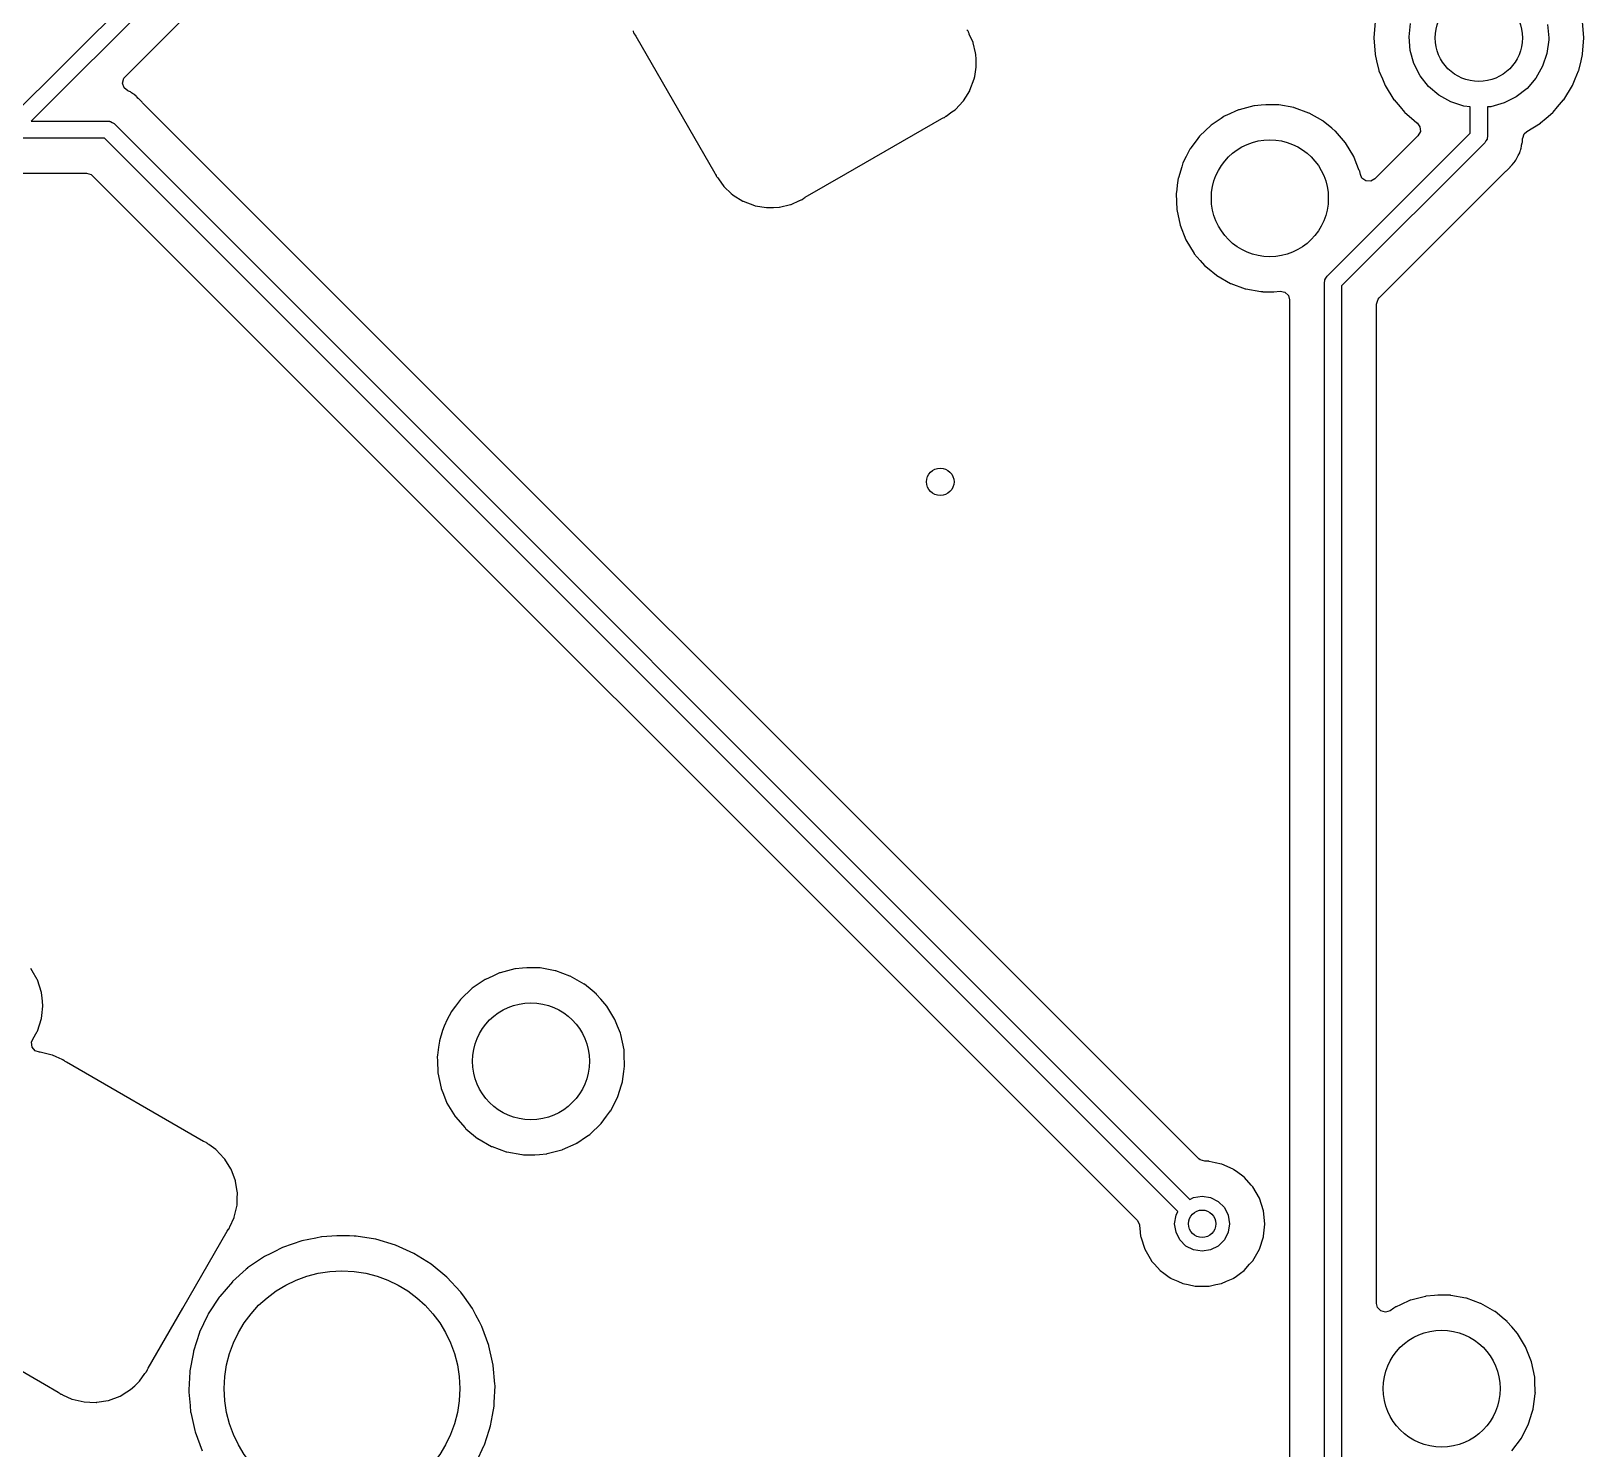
# Model space of a CAD drawing. Extents: x 189 to 319, y -167 to -61.
# Drawn here: x 261.73 to 284.32, y -149.96 to -129.33 of the extents above; entities that cross this region are included whole.
import ezdxf

# ---------------------------------------------------------------- set-up
doc = ezdxf.new("R2010")
doc.units = 0
doc.layers.add('BLACK', color=7, linetype='CONTINUOUS')

msp = doc.modelspace()

# ---------------------------------------------------------------- linework, layer by layer
at = {"layer": 'BLACK', "linetype": 'CONTINUOUS'}
for p, q in [((261.376, -130.641), (264.035, -127.982)), ((264.248, -128.122), (261.729, -130.641)), ((263.094, -129.995), (264.552, -128.537)), ((281.281, -129.191), (281.262, -129.43)), ((281.775, -129.416), (281.797, -129.219)), ((283.788, -129.233), (283.807, -129.43)), ((284.32, -129.43), (284.301, -129.191)), ((270.482, -129.326), (270.485, -129.334)), ((270.485, -129.334), (270.492, -129.352)), ((270.492, -129.352), (270.492, -129.352)), ((270.492, -129.352), (270.493, -129.356)), ((270.493, -129.356), (270.5, -129.367)), ((270.5, -129.367), (270.503, -129.371)), ((270.503, -129.371), (270.503, -129.371)), ((270.503, -129.371), (270.517, -129.389)), ((270.517, -129.389), (270.527, -129.404)), ((270.527, -129.404), (271.677, -131.397)), ((275.36, -129.333), (275.343, -129.311)), ((275.366, -129.344), (275.36, -129.333)), ((275.368, -129.348), (275.366, -129.344)), ((275.374, -129.366), (275.368, -129.348)), ((275.368, -129.348), (275.368, -129.348)), ((275.377, -129.374), (275.374, -129.366)), ((275.433, -129.496), (275.377, -129.374)), ((281.262, -129.43), (281.281, -129.669)), ((281.792, -129.614), (281.775, -129.416)), ((283.807, -129.458), (283.782, -129.655)), ((283.807, -129.43), (283.807, -129.458)), ((284.301, -129.669), (284.32, -129.43)), ((275.434, -129.502), (275.433, -129.496)), ((275.468, -129.647), (275.434, -129.502)), ((275.434, -129.502), (275.434, -129.502)), ((275.473, -129.67), (275.468, -129.647)), ((275.476, -129.738), (275.473, -129.67)), ((281.281, -129.669), (281.282, -129.674)), ((281.282, -129.674), (281.282, -129.674)), ((281.282, -129.674), (281.303, -129.764)), ((281.846, -129.804), (281.792, -129.614)), ((283.782, -129.655), (283.719, -129.843)), ((284.278, -129.764), (284.3, -129.674)), ((284.3, -129.674), (284.301, -129.669)), ((284.3, -129.674), (284.3, -129.674)), ((275.456, -129.993), (275.478, -129.855)), ((275.479, -129.831), (275.476, -129.738)), ((275.478, -129.855), (275.479, -129.849)), ((275.478, -129.855), (275.478, -129.855)), ((275.479, -129.849), (275.479, -129.831)), ((281.303, -129.764), (281.337, -129.903)), ((281.337, -129.903), (281.338, -129.907)), ((281.338, -129.907), (281.338, -129.907)), ((281.338, -129.907), (281.387, -130.025)), ((281.937, -129.981), (281.846, -129.804)), ((283.719, -129.843), (283.621, -130.016)), ((284.194, -130.025), (284.243, -129.907)), ((284.243, -129.907), (284.245, -129.903)), ((284.243, -129.907), (284.243, -129.907)), ((284.245, -129.903), (284.278, -129.764)), ((263.057, -130.087), (263.076, -130.018)), ((263.079, -130.155), (263.057, -130.087)), ((263.076, -130.018), (263.094, -129.995)), ((275.387, -130.193), (275.45, -130.025)), ((275.45, -130.025), (275.456, -129.993)), ((281.387, -130.025), (281.428, -130.124)), ((281.428, -130.124), (281.554, -130.329)), ((282.06, -130.136), (281.937, -129.981)), ((282.211, -130.264), (282.06, -130.136)), ((283.621, -130.016), (283.492, -130.166)), ((284.028, -130.329), (284.153, -130.124)), ((284.153, -130.124), (284.194, -130.025)), ((263.133, -130.2), (263.079, -130.155)), ((263.144, -130.205), (263.133, -130.2)), ((263.171, -130.216), (263.144, -130.205)), ((263.187, -130.228), (263.171, -130.216)), ((263.187, -130.229), (263.187, -130.228)), ((263.204, -130.24), (263.187, -130.229)), ((263.214, -130.246), (263.204, -130.24)), ((263.221, -130.249), (263.214, -130.246)), ((263.214, -130.246), (263.214, -130.246)), ((263.227, -130.255), (263.221, -130.249)), ((263.254, -130.28), (263.227, -130.255)), ((263.263, -130.287), (263.254, -130.28)), ((263.266, -130.29), (263.263, -130.287)), ((263.286, -130.31), (263.266, -130.29)), ((263.288, -130.312), (263.286, -130.31)), ((263.338, -130.359), (263.288, -130.312)), ((263.342, -130.365), (263.338, -130.359)), ((275.175, -130.471), (275.289, -130.349)), ((275.289, -130.349), (275.293, -130.345)), ((275.289, -130.349), (275.289, -130.349)), ((275.293, -130.345), (275.325, -130.293)), ((275.325, -130.293), (275.384, -130.198)), ((275.384, -130.198), (275.387, -130.193)), ((275.384, -130.198), (275.384, -130.198)), ((281.554, -130.329), (281.557, -130.333)), ((281.557, -130.333), (281.557, -130.333)), ((281.557, -130.333), (281.644, -130.435)), ((282.384, -130.361), (282.211, -130.264)), ((282.573, -130.422), (282.384, -130.361)), ((283.335, -130.288), (283.158, -130.377)), ((283.492, -130.166), (283.335, -130.288)), ((283.937, -130.435), (284.025, -130.333)), ((284.025, -130.333), (284.028, -130.329)), ((284.025, -130.333), (284.025, -130.333)), ((263.35, -130.374), (263.342, -130.365)), ((278.715, -145.74), (263.35, -130.374)), ((274.996, -130.593), (275.01, -130.588)), ((275.01, -130.588), (275.015, -130.586)), ((275.01, -130.588), (275.01, -130.588)), ((275.015, -130.586), (275.019, -130.584)), ((275.019, -130.584), (275.021, -130.582)), ((275.019, -130.584), (275.019, -130.584)), ((275.021, -130.582), (275.026, -130.58)), ((275.021, -130.582), (275.021, -130.582)), ((275.026, -130.58), (275.033, -130.574)), ((275.033, -130.574), (275.038, -130.57)), ((275.038, -130.57), (275.043, -130.567)), ((275.043, -130.567), (275.125, -130.508)), ((275.125, -130.508), (275.17, -130.475)), ((275.17, -130.475), (275.175, -130.471)), ((275.175, -130.471), (275.175, -130.471)), ((279.082, -130.574), (279.04, -130.602)), ((279.086, -130.571), (279.082, -130.574)), ((279.082, -130.574), (279.082, -130.574)), ((279.125, -130.553), (279.086, -130.571)), ((279.292, -130.478), (279.125, -130.553)), ((279.297, -130.476), (279.292, -130.478)), ((279.292, -130.478), (279.292, -130.478)), ((279.302, -130.475), (279.297, -130.476)), ((279.515, -130.42), (279.302, -130.475)), ((279.302, -130.475), (279.302, -130.475)), ((279.52, -130.418), (279.515, -130.42)), ((279.515, -130.42), (279.515, -130.42)), ((279.525, -130.418), (279.52, -130.418)), ((279.625, -130.409), (279.525, -130.418)), ((279.525, -130.418), (279.525, -130.418)), ((279.692, -130.404), (279.625, -130.409)), ((279.854, -130.404), (279.692, -130.404)), ((279.856, -130.404), (279.854, -130.404)), ((279.861, -130.404), (279.856, -130.404)), ((279.856, -130.404), (279.856, -130.404)), ((279.878, -130.405), (279.861, -130.404)), ((279.882, -130.406), (279.878, -130.405)), ((280.1, -130.445), (279.882, -130.406)), ((279.882, -130.406), (279.882, -130.406)), ((280.105, -130.446), (280.1, -130.445)), ((280.1, -130.445), (280.1, -130.445)), ((280.11, -130.448), (280.105, -130.446)), ((280.317, -130.523), (280.11, -130.448)), ((280.11, -130.448), (280.11, -130.448)), ((280.322, -130.525), (280.317, -130.523)), ((280.317, -130.523), (280.317, -130.523)), ((280.523, -130.639), (280.322, -130.525)), ((281.644, -130.435), (281.71, -130.511)), ((281.71, -130.511), (281.713, -130.515)), ((281.713, -130.515), (281.81, -130.597)), ((282.666, -130.434), (282.573, -130.422)), ((282.666, -130.815), (282.666, -130.434)), ((282.967, -130.431), (282.916, -130.435)), ((282.916, -130.435), (282.916, -130.867)), ((283.158, -130.377), (282.967, -130.431)), ((283.772, -130.597), (283.868, -130.515)), ((283.868, -130.515), (283.872, -130.511)), ((283.872, -130.511), (283.937, -130.435)), ((261.729, -130.641), (262.846, -130.641)), ((262.846, -130.641), (262.868, -130.644)), ((262.868, -130.644), (262.873, -130.644)), ((262.873, -130.644), (262.875, -130.645)), ((262.875, -130.645), (262.882, -130.646)), ((262.882, -130.646), (262.907, -130.663)), ((262.907, -130.663), (262.934, -130.678)), ((262.934, -130.678), (278.588, -146.332)), ((273.58, -131.409), (274.977, -130.602)), ((274.977, -130.602), (274.996, -130.593)), ((278.895, -130.7), (278.728, -130.859)), ((279.04, -130.602), (278.895, -130.7)), ((280.527, -130.642), (280.523, -130.639)), ((280.651, -130.744), (280.527, -130.642)), ((280.527, -130.642), (280.527, -130.642)), ((280.582, -132.899), (282.666, -130.815)), ((280.701, -130.785), (280.651, -130.744)), ((280.705, -130.789), (280.701, -130.785)), ((280.763, -130.857), (280.705, -130.789)), ((280.705, -130.789), (280.705, -130.789)), ((281.81, -130.597), (281.891, -130.666)), ((281.891, -130.666), (281.892, -130.667)), ((281.892, -130.667), (281.892, -130.668)), ((281.892, -130.668), (281.934, -130.722)), ((281.94, -130.793), (281.905, -130.857)), ((281.934, -130.722), (281.94, -130.793)), ((283.45, -130.827), (283.488, -130.791)), ((283.488, -130.791), (283.686, -130.67)), ((283.686, -130.67), (283.69, -130.667)), ((283.69, -130.667), (283.772, -130.597)), ((262.794, -130.891), (261.097, -130.891)), ((278.412, -146.508), (262.794, -130.891)), ((278.604, -131.027), (278.59, -131.044)), ((278.702, -130.894), (278.604, -131.027)), ((278.728, -130.859), (278.702, -130.894)), ((280.852, -130.959), (280.763, -130.857)), ((282.879, -130.955), (280.795, -133.04)), ((280.972, -131.157), (280.852, -130.959)), ((281.905, -130.857), (281.279, -131.483)), ((282.894, -130.928), (282.879, -130.955)), ((282.911, -130.902), (282.894, -130.928)), ((282.912, -130.896), (282.911, -130.902)), ((282.913, -130.894), (282.912, -130.896)), ((282.916, -130.867), (282.913, -130.889)), ((282.913, -130.889), (282.913, -130.894)), ((283.404, -131.045), (283.405, -131.037)), ((283.405, -131.037), (283.411, -131.001)), ((283.405, -131.037), (283.405, -131.037)), ((283.411, -131.001), (283.413, -130.99)), ((283.413, -130.99), (283.422, -130.955)), ((283.422, -130.955), (283.424, -130.947)), ((283.422, -130.955), (283.422, -130.955)), ((283.424, -130.927), (283.426, -130.907)), ((283.424, -130.947), (283.424, -130.927)), ((283.426, -130.907), (283.428, -130.895)), ((283.428, -130.895), (283.429, -130.887)), ((283.428, -130.895), (283.428, -130.895)), ((283.429, -130.887), (283.43, -130.887)), ((283.43, -130.887), (283.45, -130.827)), ((278.486, -131.25), (278.468, -131.308)), ((278.533, -131.157), (278.486, -131.25)), ((278.588, -131.049), (278.533, -131.157)), ((278.59, -131.044), (278.588, -131.049)), ((281.008, -131.248), (280.972, -131.157)), ((281.052, -131.359), (281.008, -131.248)), ((283.277, -131.275), (283.302, -131.248)), ((283.302, -131.248), (283.307, -131.242)), ((283.307, -131.242), (283.317, -131.225)), ((283.317, -131.225), (283.328, -131.208)), ((283.328, -131.208), (283.336, -131.198)), ((283.336, -131.198), (283.341, -131.192)), ((283.341, -131.192), (283.358, -131.151)), ((283.358, -131.151), (283.363, -131.141)), ((283.363, -131.141), (283.385, -131.102)), ((283.385, -131.102), (283.387, -131.094)), ((283.387, -131.094), (283.39, -131.082)), ((283.387, -131.094), (283.387, -131.094)), ((283.39, -131.082), (283.396, -131.064)), ((283.396, -131.064), (283.401, -131.052)), ((283.401, -131.052), (283.404, -131.045)), ((261.523, -131.4), (262.531, -131.4)), ((262.531, -131.4), (262.6, -131.42)), ((262.6, -131.42), (262.621, -131.436)), ((262.621, -131.436), (277.818, -146.634)), ((271.677, -131.397), (271.686, -131.416)), ((271.686, -131.416), (271.692, -131.43)), ((271.692, -131.43), (271.692, -131.43)), ((271.692, -131.43), (271.693, -131.435)), ((271.693, -131.435), (271.7, -131.446)), ((271.7, -131.446), (271.703, -131.45)), ((271.703, -131.45), (271.703, -131.45)), ((271.703, -131.45), (271.709, -131.458)), ((271.709, -131.458), (271.713, -131.463)), ((271.713, -131.463), (271.726, -131.482)), ((271.726, -131.482), (271.804, -131.591)), ((272.991, -131.749), (273.58, -131.409)), ((278.418, -131.47), (278.404, -131.575)), ((278.419, -131.465), (278.418, -131.47)), ((278.468, -131.308), (278.419, -131.465)), ((278.419, -131.465), (278.419, -131.465)), ((281.057, -131.371), (281.052, -131.359)), ((281.058, -131.376), (281.057, -131.371)), ((281.067, -131.419), (281.058, -131.376)), ((281.089, -131.469), (281.067, -131.419)), ((281.146, -131.512), (281.089, -131.469)), ((281.279, -131.483), (281.217, -131.517)), ((281.34, -133.213), (283.183, -131.371)), ((283.183, -131.371), (283.191, -131.363)), ((283.191, -131.363), (283.198, -131.359)), ((283.198, -131.359), (283.245, -131.309)), ((283.245, -131.309), (283.247, -131.306)), ((283.247, -131.306), (283.267, -131.287)), ((283.267, -131.287), (283.27, -131.284)), ((283.27, -131.284), (283.277, -131.275)), ((271.804, -131.591), (271.809, -131.595)), ((271.809, -131.595), (271.809, -131.595)), ((271.809, -131.595), (271.914, -131.694)), ((271.914, -131.694), (271.935, -131.713)), ((271.935, -131.713), (271.94, -131.716)), ((271.94, -131.716), (271.94, -131.716)), ((271.94, -131.716), (272.082, -131.804)), ((278.395, -131.638), (278.387, -131.699)), ((278.387, -131.699), (278.396, -131.929)), ((278.404, -131.575), (278.395, -131.638)), ((281.217, -131.517), (281.146, -131.512)), ((272.082, -131.804), (272.082, -131.804)), ((272.082, -131.804), (272.087, -131.808)), ((272.087, -131.808), (272.254, -131.871)), ((272.254, -131.871), (272.26, -131.872)), ((272.26, -131.872), (272.26, -131.872)), ((272.26, -131.872), (272.425, -131.899)), ((272.425, -131.899), (272.425, -131.899)), ((272.425, -131.899), (272.431, -131.9)), ((272.431, -131.9), (272.437, -131.899)), ((272.437, -131.899), (272.527, -131.897)), ((272.437, -131.899), (272.437, -131.899)), ((272.527, -131.897), (272.61, -131.894)), ((272.61, -131.894), (272.616, -131.892)), ((272.616, -131.892), (272.778, -131.855)), ((272.778, -131.855), (272.784, -131.853)), ((272.778, -131.855), (272.778, -131.855)), ((272.784, -131.853), (272.906, -131.798)), ((272.906, -131.798), (272.914, -131.794)), ((272.914, -131.794), (272.932, -131.788)), ((272.932, -131.788), (272.936, -131.786)), ((272.932, -131.788), (272.932, -131.788)), ((272.936, -131.786), (272.947, -131.78)), ((272.947, -131.78), (272.969, -131.763)), ((272.969, -131.763), (272.984, -131.753)), ((272.984, -131.753), (272.991, -131.749)), ((278.396, -131.929), (278.443, -132.155)), ((278.443, -132.155), (278.528, -132.37)), ((278.528, -132.37), (278.648, -132.567)), ((278.648, -132.567), (278.651, -132.571)), ((278.651, -132.571), (278.738, -132.671)), ((278.738, -132.671), (278.799, -132.741)), ((278.799, -132.741), (278.841, -132.776)), ((278.841, -132.776), (278.973, -132.884)), ((278.973, -132.884), (278.973, -132.884)), ((278.973, -132.884), (278.977, -132.888)), ((278.977, -132.888), (279.178, -133.002)), ((279.178, -133.002), (279.183, -133.003)), ((279.183, -133.003), (279.183, -133.003)), ((279.183, -133.003), (279.39, -133.079)), ((280.545, -132.988), (280.548, -132.966)), ((280.545, -150.804), (280.545, -132.988)), ((280.548, -132.961), (280.549, -132.959)), ((280.548, -132.966), (280.548, -132.961)), ((280.549, -132.959), (280.55, -132.952)), ((280.55, -132.952), (280.567, -132.926)), ((280.567, -132.926), (280.582, -132.899)), ((280.795, -133.04), (280.795, -150.752)), ((279.39, -133.079), (279.39, -133.079)), ((279.39, -133.079), (279.395, -133.08)), ((279.395, -133.08), (279.4, -133.081)), ((279.4, -133.081), (279.4, -133.081)), ((279.4, -133.081), (279.618, -133.121)), ((279.618, -133.121), (279.618, -133.121)), ((279.618, -133.121), (279.622, -133.121)), ((279.622, -133.121), (279.639, -133.122)), ((279.639, -133.122), (279.644, -133.122)), ((279.644, -133.122), (279.644, -133.122)), ((279.644, -133.122), (279.646, -133.123)), ((279.646, -133.123), (279.808, -133.123)), ((279.808, -133.123), (279.9, -133.115)), ((279.9, -133.115), (279.969, -133.129)), ((279.969, -133.129), (280.02, -133.178)), ((280.02, -133.178), (280.036, -133.24)), ((280.036, -133.24), (280.036, -150.725)), ((281.303, -133.302), (281.324, -133.234)), ((281.324, -133.234), (281.34, -133.213)), ((281.303, -147.846), (281.303, -133.302)), ((261.743, -143.006), (261.724, -142.973)), ((261.816, -143.132), (261.743, -143.006)), ((268.765, -142.977), (268.552, -143.033)), ((268.77, -142.976), (268.765, -142.977)), ((268.765, -142.977), (268.765, -142.977)), ((268.775, -142.976), (268.77, -142.976)), ((268.875, -142.967), (268.775, -142.976)), ((268.775, -142.976), (268.775, -142.976)), ((268.942, -142.962), (268.875, -142.967)), ((269.104, -142.962), (268.942, -142.962)), ((269.106, -142.962), (269.104, -142.962)), ((269.111, -142.962), (269.106, -142.962)), ((269.106, -142.962), (269.106, -142.962)), ((269.128, -142.963), (269.111, -142.962)), ((269.132, -142.963), (269.128, -142.963)), ((269.35, -143.003), (269.132, -142.963)), ((269.132, -142.963), (269.132, -142.963)), ((269.355, -143.004), (269.35, -143.003)), ((269.35, -143.003), (269.35, -143.003)), ((269.36, -143.006), (269.355, -143.004)), ((269.567, -143.081), (269.36, -143.006)), ((269.36, -143.006), (269.36, -143.006)), ((261.82, -143.138), (261.816, -143.132)), ((261.879, -143.32), (261.82, -143.138)), ((268.273, -143.172), (268.145, -143.258)), ((268.332, -143.132), (268.273, -143.172)), ((268.336, -143.129), (268.332, -143.132)), ((268.332, -143.132), (268.332, -143.132)), ((268.444, -143.081), (268.336, -143.129)), ((268.542, -143.036), (268.444, -143.081)), ((268.547, -143.034), (268.542, -143.036)), ((268.542, -143.036), (268.542, -143.036)), ((268.552, -143.033), (268.547, -143.034)), ((268.552, -143.033), (268.552, -143.033)), ((269.572, -143.082), (269.567, -143.081)), ((269.567, -143.081), (269.567, -143.081)), ((269.773, -143.197), (269.572, -143.082)), ((269.777, -143.2), (269.773, -143.197)), ((269.889, -143.292), (269.777, -143.2)), ((269.777, -143.2), (269.777, -143.2)), ((261.879, -143.327), (261.879, -143.32)), ((261.887, -143.396), (261.879, -143.327)), ((261.879, -143.327), (261.879, -143.327)), ((261.899, -143.51), (261.887, -143.396)), ((267.975, -143.421), (267.904, -143.517)), ((267.978, -143.417), (267.975, -143.421)), ((268.145, -143.258), (267.978, -143.417)), ((269.951, -143.343), (269.889, -143.292)), ((269.955, -143.347), (269.951, -143.343)), ((270.015, -143.417), (269.955, -143.347)), ((269.955, -143.347), (269.955, -143.347)), ((270.102, -143.517), (270.015, -143.417)), ((261.879, -143.7), (261.883, -143.654)), ((261.883, -143.654), (261.898, -143.517)), ((261.898, -143.517), (261.899, -143.51)), ((267.838, -143.607), (267.783, -143.714)), ((267.84, -143.602), (267.838, -143.607)), ((267.904, -143.517), (267.84, -143.602)), ((270.222, -143.714), (270.102, -143.517)), ((261.75, -144.001), (261.816, -143.887)), ((261.816, -143.887), (261.82, -143.882)), ((261.816, -143.887), (261.816, -143.887)), ((261.82, -143.882), (261.879, -143.7)), ((267.715, -143.875), (267.669, -144.023)), ((267.736, -143.808), (267.715, -143.875)), ((267.783, -143.714), (267.736, -143.808)), ((270.259, -143.808), (270.222, -143.714)), ((270.301, -143.913), (270.259, -143.808)), ((270.307, -143.929), (270.301, -143.913)), ((261.735, -144.042), (261.75, -144.001)), ((261.743, -144.113), (261.735, -144.042)), ((261.788, -144.168), (261.743, -144.113)), ((267.656, -144.113), (267.641, -144.231)), ((267.668, -144.028), (267.656, -144.113)), ((267.669, -144.023), (267.668, -144.028)), ((267.669, -144.023), (267.669, -144.023)), ((270.354, -144.155), (270.307, -143.929)), ((261.847, -144.188), (261.788, -144.168)), ((261.847, -144.189), (261.847, -144.188)), ((261.853, -144.19), (261.847, -144.189)), ((261.86, -144.19), (261.853, -144.19)), ((262.034, -144.231), (261.86, -144.19)), ((262.039, -144.233), (262.034, -144.231)), ((262.091, -144.257), (262.039, -144.233)), ((262.039, -144.233), (262.039, -144.233)), ((262.177, -144.296), (262.091, -144.257)), ((262.182, -144.298), (262.177, -144.296)), ((262.193, -144.302), (262.182, -144.298)), ((262.197, -144.304), (262.193, -144.302)), ((262.193, -144.302), (262.193, -144.302)), ((262.202, -144.307), (262.197, -144.304)), ((262.204, -144.308), (262.202, -144.307)), ((262.208, -144.31), (262.204, -144.308)), ((262.204, -144.308), (262.204, -144.308)), ((262.212, -144.314), (262.208, -144.31)), ((262.223, -144.323), (262.212, -144.314)), ((262.241, -144.335), (262.223, -144.323)), ((264.234, -145.486), (262.241, -144.335)), ((267.641, -144.231), (267.637, -144.257)), ((267.637, -144.257), (267.637, -144.262)), ((267.637, -144.262), (267.639, -144.31)), ((267.637, -144.262), (267.637, -144.262)), ((267.639, -144.31), (267.646, -144.487)), ((270.357, -144.233), (270.354, -144.155)), ((270.363, -144.379), (270.357, -144.233)), ((267.646, -144.487), (267.693, -144.713)), ((270.332, -144.614), (270.352, -144.469)), ((270.352, -144.469), (270.362, -144.391)), ((270.362, -144.391), (270.363, -144.385)), ((270.362, -144.391), (270.362, -144.391)), ((270.363, -144.385), (270.363, -144.379)), ((267.693, -144.713), (267.695, -144.718)), ((267.695, -144.718), (267.695, -144.718)), ((267.695, -144.718), (267.727, -144.798)), ((267.727, -144.798), (267.778, -144.928)), ((270.264, -144.834), (270.317, -144.664)), ((270.317, -144.664), (270.331, -144.619)), ((270.331, -144.619), (270.332, -144.614)), ((270.331, -144.619), (270.331, -144.619)), ((267.778, -144.928), (267.898, -145.125)), ((270.1, -145.12), (270.156, -145.044)), ((270.156, -145.044), (270.16, -145.04)), ((270.156, -145.044), (270.156, -145.044)), ((270.16, -145.04), (270.214, -144.932)), ((270.214, -144.932), (270.262, -144.839)), ((270.262, -144.839), (270.264, -144.834)), ((270.262, -144.839), (270.262, -144.839)), ((267.898, -145.125), (267.901, -145.129)), ((267.901, -145.129), (268.042, -145.291)), ((269.855, -145.384), (270.022, -145.225)), ((270.022, -145.225), (270.1, -145.12)), ((264.25, -145.494), (264.234, -145.486)), ((264.276, -145.504), (264.25, -145.494)), ((268.042, -145.291), (268.049, -145.299)), ((268.049, -145.299), (268.053, -145.302)), ((268.053, -145.302), (268.223, -145.442)), ((268.223, -145.442), (268.223, -145.442)), ((268.223, -145.442), (268.227, -145.445)), ((268.227, -145.445), (268.428, -145.559)), ((269.668, -145.51), (269.806, -145.417)), ((269.806, -145.417), (269.855, -145.384)), ((264.286, -145.51), (264.276, -145.504)), ((264.29, -145.513), (264.286, -145.51)), ((264.304, -145.525), (264.29, -145.513)), ((264.29, -145.513), (264.29, -145.513)), ((264.311, -145.531), (264.304, -145.525)), ((264.415, -145.605), (264.311, -145.531)), ((264.42, -145.609), (264.415, -145.605)), ((264.415, -145.605), (264.415, -145.605)), ((264.474, -145.666), (264.42, -145.609)), ((264.538, -145.734), (264.474, -145.666)), ((268.428, -145.559), (268.433, -145.561)), ((268.433, -145.561), (268.433, -145.561)), ((268.433, -145.561), (268.64, -145.636)), ((268.64, -145.636), (268.64, -145.636)), ((268.64, -145.636), (268.645, -145.638)), ((268.645, -145.638), (268.65, -145.639)), ((268.65, -145.639), (268.65, -145.639)), ((268.65, -145.639), (268.868, -145.678)), ((268.868, -145.678), (268.868, -145.678)), ((268.868, -145.678), (268.872, -145.679)), ((268.872, -145.679), (268.889, -145.68)), ((268.889, -145.68), (268.894, -145.68)), ((268.894, -145.68), (268.894, -145.68)), ((268.894, -145.68), (268.896, -145.68)), ((268.896, -145.68), (269.058, -145.68)), ((269.058, -145.68), (269.125, -145.675)), ((269.125, -145.675), (269.225, -145.666)), ((269.225, -145.666), (269.225, -145.666)), ((269.225, -145.666), (269.23, -145.666)), ((269.23, -145.666), (269.235, -145.664)), ((269.235, -145.664), (269.448, -145.609)), ((269.235, -145.664), (269.235, -145.664)), ((269.448, -145.609), (269.453, -145.608)), ((269.448, -145.609), (269.448, -145.609)), ((269.453, -145.608), (269.458, -145.606)), ((269.458, -145.606), (269.659, -145.515)), ((269.458, -145.606), (269.458, -145.606)), ((269.659, -145.515), (269.664, -145.513)), ((269.664, -145.513), (269.668, -145.51)), ((269.668, -145.51), (269.668, -145.51)), ((264.543, -145.739), (264.538, -145.734)), ((264.546, -145.745), (264.543, -145.739)), ((264.634, -145.886), (264.546, -145.745)), ((264.546, -145.745), (264.546, -145.745)), ((264.637, -145.891), (264.634, -145.886)), ((264.634, -145.886), (264.634, -145.886)), ((264.7, -146.059), (264.637, -145.891)), ((278.736, -145.756), (278.715, -145.74)), ((278.805, -145.776), (278.736, -145.756)), ((278.86, -145.776), (278.805, -145.776)), ((278.867, -145.778), (278.86, -145.776)), ((278.954, -145.796), (278.867, -145.778)), ((278.867, -145.778), (278.867, -145.778)), ((279.047, -145.816), (278.954, -145.796)), ((279.053, -145.819), (279.047, -145.816)), ((279.216, -145.891), (279.053, -145.819)), ((279.053, -145.819), (279.053, -145.819)), ((279.222, -145.894), (279.216, -145.891)), ((279.216, -145.891), (279.216, -145.891)), ((279.227, -145.898), (279.222, -145.894)), ((279.263, -145.924), (279.227, -145.898)), ((279.227, -145.898), (279.227, -145.898)), ((279.376, -146.006), (279.263, -145.924)), ((264.701, -146.065), (264.7, -146.059)), ((264.721, -146.186), (264.701, -146.065)), ((264.701, -146.065), (264.701, -146.065)), ((279.381, -146.011), (279.376, -146.006)), ((279.479, -146.121), (279.381, -146.011)), ((279.381, -146.011), (279.381, -146.011)), ((279.504, -146.148), (279.479, -146.121)), ((279.6, -146.313), (279.504, -146.148)), ((264.729, -146.235), (264.721, -146.186)), ((264.723, -146.414), (264.727, -146.313)), ((264.727, -146.313), (264.729, -146.241)), ((264.729, -146.241), (264.729, -146.235)), ((264.729, -146.241), (264.729, -146.241)), ((278.588, -146.332), (278.641, -146.305)), ((278.641, -146.305), (278.765, -146.285)), ((278.765, -146.285), (278.889, -146.305)), ((278.889, -146.305), (279, -146.361)), ((279, -146.361), (279.089, -146.45)), ((279.659, -146.495), (279.6, -146.313)), ((264.618, -146.732), (264.68, -146.594)), ((264.68, -146.594), (264.683, -146.588)), ((264.68, -146.594), (264.68, -146.594)), ((264.683, -146.588), (264.723, -146.414)), ((278.365, -146.685), (278.385, -146.561)), ((278.385, -146.561), (278.412, -146.508)), ((279.089, -146.45), (279.145, -146.561)), ((279.145, -146.561), (279.165, -146.685)), ((279.679, -146.685), (279.659, -146.495)), ((263.933, -147.913), (264.579, -146.795)), ((264.579, -146.795), (264.591, -146.778)), ((264.591, -146.778), (264.6, -146.766)), ((264.6, -146.766), (264.603, -146.762)), ((264.603, -146.762), (264.61, -146.751)), ((264.61, -146.751), (264.612, -146.747)), ((264.612, -146.747), (264.616, -146.737)), ((264.612, -146.747), (264.612, -146.747)), ((264.616, -146.737), (264.618, -146.732)), ((277.818, -146.634), (277.852, -146.696)), ((277.852, -146.696), (277.854, -146.71)), ((277.854, -146.71), (277.859, -146.754)), ((277.859, -146.754), (277.87, -146.865)), ((278.385, -146.809), (278.365, -146.685)), ((278.441, -146.92), (278.385, -146.809)), ((279.145, -146.809), (279.089, -146.92)), ((279.165, -146.685), (279.145, -146.809)), ((279.66, -146.865), (279.678, -146.692)), ((279.678, -146.692), (279.679, -146.685)), ((265.387, -147.03), (265.252, -147.098)), ((265.666, -146.934), (265.387, -147.03)), ((265.869, -146.893), (265.666, -146.934)), ((265.951, -146.877), (265.869, -146.893)), ((265.955, -146.876), (265.951, -146.877)), ((265.951, -146.877), (265.951, -146.877)), ((266.175, -146.861), (265.955, -146.876)), ((266.36, -146.861), (266.175, -146.861)), ((266.361, -146.861), (266.36, -146.861)), ((266.427, -146.864), (266.361, -146.861)), ((266.361, -146.861), (266.361, -146.861)), ((266.452, -146.865), (266.427, -146.864)), ((266.455, -146.866), (266.452, -146.865)), ((266.739, -146.911), (266.455, -146.866)), ((266.455, -146.866), (266.455, -146.866)), ((266.744, -146.911), (266.739, -146.911)), ((266.739, -146.911), (266.739, -146.911)), ((267.027, -146.996), (266.744, -146.911)), ((267.296, -147.117), (267.027, -146.996)), ((277.87, -146.865), (277.871, -146.875)), ((277.871, -146.875), (277.93, -147.057)), ((277.93, -147.057), (278.026, -147.222)), ((278.53, -147.009), (278.441, -146.92)), ((278.641, -147.065), (278.53, -147.009)), ((278.765, -147.085), (278.641, -147.065)), ((278.889, -147.065), (278.765, -147.085)), ((279, -147.009), (278.889, -147.065)), ((279.089, -146.92), (279, -147.009)), ((279.504, -147.222), (279.6, -147.057)), ((279.6, -147.057), (279.659, -146.875)), ((279.659, -146.875), (279.66, -146.865)), ((265.123, -147.162), (264.878, -147.328)), ((265.213, -147.117), (265.123, -147.162)), ((265.252, -147.098), (265.213, -147.117)), ((267.547, -147.273), (267.296, -147.117)), ((267.775, -147.46), (267.547, -147.273)), ((278.026, -147.222), (278.03, -147.227)), ((278.03, -147.227), (278.03, -147.227)), ((278.03, -147.227), (278.074, -147.275)), ((278.074, -147.275), (278.154, -147.364)), ((279.376, -147.364), (279.456, -147.275)), ((279.456, -147.275), (279.5, -147.227)), ((279.5, -147.227), (279.504, -147.222)), ((279.5, -147.227), (279.5, -147.227)), ((264.655, -147.528), (264.474, -147.741)), ((264.658, -147.525), (264.655, -147.528)), ((264.655, -147.528), (264.655, -147.528)), ((264.856, -147.348), (264.658, -147.525)), ((264.875, -147.331), (264.856, -147.348)), ((264.878, -147.328), (264.875, -147.331)), ((264.875, -147.331), (264.875, -147.331)), ((267.778, -147.463), (267.775, -147.46)), ((267.974, -147.673), (267.778, -147.463)), ((278.154, -147.364), (278.208, -147.403)), ((278.208, -147.403), (278.286, -147.46)), ((278.286, -147.46), (278.308, -147.476)), ((278.308, -147.476), (278.314, -147.479)), ((278.314, -147.479), (278.314, -147.479)), ((278.314, -147.479), (278.412, -147.522)), ((278.412, -147.522), (278.483, -147.554)), ((279.047, -147.554), (279.118, -147.522)), ((279.118, -147.522), (279.216, -147.479)), ((279.216, -147.479), (279.222, -147.476)), ((279.216, -147.479), (279.216, -147.479)), ((279.222, -147.476), (279.244, -147.46)), ((279.244, -147.46), (279.322, -147.403)), ((279.322, -147.403), (279.376, -147.364)), ((264.464, -147.753), (264.315, -147.982)), ((264.466, -147.749), (264.464, -147.753)), ((264.464, -147.753), (264.464, -147.753)), ((264.474, -147.741), (264.466, -147.749)), ((267.977, -147.676), (267.974, -147.673)), ((267.974, -147.673), (267.974, -147.673)), ((267.979, -147.679), (267.977, -147.676)), ((268.031, -147.753), (267.979, -147.679)), ((267.979, -147.679), (267.979, -147.679)), ((268.148, -147.917), (268.031, -147.753)), ((278.483, -147.554), (278.564, -147.571)), ((278.564, -147.571), (278.663, -147.592)), ((278.663, -147.592), (278.663, -147.592)), ((278.663, -147.592), (278.67, -147.594)), ((278.67, -147.594), (278.86, -147.594)), ((278.86, -147.594), (278.867, -147.592)), ((278.867, -147.592), (278.966, -147.571)), ((278.867, -147.592), (278.867, -147.592)), ((278.966, -147.571), (279.047, -147.554)), ((282.015, -147.741), (281.802, -147.796)), ((282.02, -147.739), (282.015, -147.741)), ((282.015, -147.741), (282.015, -147.741)), ((282.025, -147.739), (282.02, -147.739)), ((282.144, -147.729), (282.025, -147.739)), ((282.025, -147.739), (282.025, -147.739)), ((282.192, -147.725), (282.144, -147.729)), ((282.354, -147.725), (282.192, -147.725)), ((282.356, -147.725), (282.354, -147.725)), ((282.361, -147.725), (282.356, -147.725)), ((282.356, -147.725), (282.356, -147.725)), ((282.378, -147.726), (282.361, -147.725)), ((282.382, -147.727), (282.378, -147.726)), ((282.6, -147.766), (282.382, -147.727)), ((282.382, -147.727), (282.382, -147.727)), ((260.126, -147.982), (261.923, -149.02)), ((263.429, -148.786), (263.933, -147.913)), ((264.315, -147.982), (264.305, -147.997)), ((268.199, -148.014), (268.148, -147.917)), ((281.316, -147.901), (281.303, -147.846)), ((281.364, -147.953), (281.316, -147.901)), ((281.432, -147.972), (281.364, -147.953)), ((281.5, -147.95), (281.432, -147.972)), ((281.555, -147.913), (281.5, -147.95)), ((281.582, -147.895), (281.555, -147.913)), ((281.586, -147.892), (281.582, -147.895)), ((281.582, -147.895), (281.582, -147.895)), ((281.651, -147.863), (281.586, -147.892)), ((281.792, -147.799), (281.651, -147.863)), ((281.797, -147.797), (281.792, -147.799)), ((281.792, -147.799), (281.792, -147.799)), ((281.802, -147.796), (281.797, -147.797)), ((281.802, -147.796), (281.802, -147.796)), ((282.605, -147.767), (282.6, -147.766)), ((282.6, -147.766), (282.6, -147.766)), ((282.61, -147.769), (282.605, -147.767)), ((282.817, -147.844), (282.61, -147.769)), ((282.61, -147.769), (282.61, -147.769)), ((282.822, -147.846), (282.817, -147.844)), ((282.817, -147.844), (282.817, -147.844)), ((283.023, -147.96), (282.822, -147.846)), ((283.027, -147.963), (283.023, -147.96)), ((283.159, -148.071), (283.027, -147.963)), ((283.027, -147.963), (283.027, -147.963)), ((264.295, -148.018), (264.178, -148.264)), ((264.303, -148.001), (264.295, -148.018)), ((264.305, -147.997), (264.303, -148.001)), ((264.303, -148.001), (264.303, -148.001)), ((268.25, -148.11), (268.199, -148.014)), ((268.285, -148.178), (268.25, -148.11)), ((268.387, -148.455), (268.285, -148.178)), ((283.201, -148.106), (283.159, -148.071)), ((283.205, -148.11), (283.201, -148.106)), ((283.269, -148.184), (283.205, -148.11)), ((283.205, -148.11), (283.205, -148.11)), ((283.352, -148.28), (283.269, -148.184)), ((264.177, -148.268), (264.089, -148.541)), ((264.178, -148.264), (264.177, -148.268)), ((264.177, -148.268), (264.177, -148.268)), ((283.472, -148.477), (283.352, -148.28)), ((264.083, -148.576), (264.038, -148.825)), ((264.088, -148.545), (264.083, -148.576)), ((264.089, -148.541), (264.088, -148.545)), ((268.388, -148.459), (268.387, -148.455)), ((268.441, -148.697), (268.388, -148.459)), ((268.388, -148.459), (268.388, -148.459)), ((283.557, -148.692), (283.472, -148.477)), ((263.305, -148.975), (263.383, -148.866)), ((263.383, -148.866), (263.388, -148.859)), ((263.388, -148.859), (263.4, -148.844)), ((263.4, -148.844), (263.403, -148.841)), ((263.4, -148.844), (263.4, -148.844)), ((263.403, -148.841), (263.406, -148.837)), ((263.406, -148.837), (263.407, -148.835)), ((263.406, -148.837), (263.406, -148.837)), ((263.407, -148.835), (263.41, -148.83)), ((263.41, -148.83), (263.42, -148.804)), ((263.42, -148.804), (263.428, -148.788)), ((263.428, -148.788), (263.429, -148.786)), ((264.036, -148.84), (264.024, -149.1)), ((264.038, -148.825), (264.036, -148.836)), ((264.036, -148.836), (264.036, -148.84)), ((264.036, -148.84), (264.036, -148.84)), ((268.452, -148.743), (268.441, -148.697)), ((268.452, -148.747), (268.452, -148.743)), ((268.476, -149.02), (268.452, -148.747)), ((283.604, -148.918), (283.557, -148.692)), ((261.923, -149.02), (262.119, -149.133)), ((263.12, -149.131), (263.174, -149.097)), ((263.174, -149.097), (263.234, -149.042)), ((263.234, -149.042), (263.3, -148.979)), ((263.3, -148.979), (263.305, -148.975)), ((263.3, -148.979), (263.3, -148.979)), ((264.024, -149.1), (264.023, -149.131)), ((268.466, -149.284), (268.477, -149.042)), ((268.477, -149.037), (268.476, -149.02)), ((268.477, -149.042), (268.477, -149.037)), ((268.477, -149.042), (268.477, -149.042)), ((283.606, -148.979), (283.604, -148.918)), ((283.612, -149.131), (283.606, -148.979)), ((262.119, -149.133), (262.136, -149.145)), ((262.136, -149.145), (262.152, -149.158)), ((262.152, -149.158), (262.156, -149.16)), ((262.156, -149.16), (262.156, -149.16)), ((262.156, -149.16), (262.157, -149.161)), ((262.157, -149.161), (262.162, -149.164)), ((262.162, -149.164), (262.167, -149.166)), ((262.167, -149.166), (262.167, -149.166)), ((262.167, -149.166), (262.177, -149.17)), ((262.177, -149.17), (262.182, -149.172)), ((262.182, -149.172), (262.32, -149.235)), ((262.32, -149.235), (262.326, -149.237)), ((262.326, -149.237), (262.5, -149.278)), ((262.5, -149.278), (262.582, -149.281)), ((262.582, -149.281), (262.672, -149.284)), ((262.672, -149.284), (262.672, -149.284)), ((262.672, -149.284), (262.679, -149.284)), ((262.679, -149.284), (262.685, -149.283)), ((262.685, -149.283), (262.849, -149.256)), ((262.685, -149.283), (262.685, -149.283)), ((262.849, -149.256), (262.855, -149.255)), ((262.849, -149.256), (262.849, -149.256)), ((262.855, -149.255), (263.022, -149.192)), ((263.022, -149.192), (263.12, -149.131)), ((264.023, -149.131), (264.023, -149.135)), ((264.023, -149.135), (264.04, -149.328)), ((264.023, -149.135), (264.023, -149.135)), ((264.04, -149.328), (264.048, -149.425)), ((268.439, -149.471), (268.463, -149.337)), ((268.463, -149.337), (268.464, -149.332)), ((268.463, -149.337), (268.463, -149.337)), ((268.464, -149.332), (268.466, -149.284)), ((283.582, -149.377), (283.601, -149.235)), ((283.601, -149.235), (283.612, -149.154)), ((283.612, -149.137), (283.612, -149.131)), ((283.613, -149.148), (283.612, -149.137)), ((283.612, -149.154), (283.613, -149.148)), ((283.612, -149.154), (283.612, -149.154)), ((264.048, -149.425), (264.049, -149.429)), ((264.049, -149.429), (264.049, -149.429)), ((264.049, -149.429), (264.108, -149.691)), ((268.412, -149.623), (268.439, -149.471)), ((283.514, -149.597), (283.568, -149.425)), ((283.568, -149.425), (283.581, -149.382)), ((283.581, -149.382), (283.582, -149.377)), ((283.581, -149.382), (283.581, -149.382)), ((264.108, -149.691), (264.113, -149.713)), ((264.113, -149.713), (264.215, -149.99)), ((268.322, -149.904), (268.392, -149.686)), ((268.392, -149.686), (268.411, -149.627)), ((268.411, -149.627), (268.412, -149.623)), ((268.411, -149.627), (268.411, -149.627)), ((283.41, -149.803), (283.464, -149.695)), ((283.464, -149.695), (283.512, -149.602)), ((283.512, -149.602), (283.514, -149.597)), ((283.512, -149.602), (283.512, -149.602)), ((268.205, -150.15), (268.32, -149.908)), ((268.32, -149.908), (268.322, -149.904)), ((283.272, -149.988), (283.41, -149.803))]:
    msp.add_line(p, q, dxfattribs=at)
at = {"layer": 'BLACK'}
for centre, radius in [((282.791, -129.43), 0.635), ((279.75, -131.763), 0.8509), ((274.955, -135.89), 0.2), ((269, -144.321), 0.8509), ((278.765, -146.685), 0.2), ((266.25, -149.084), 1.7145), ((282.25, -149.084), 0.8509)]:
    msp.add_circle(centre, radius, dxfattribs=at)

doc.saveas('drawing.dxf')
